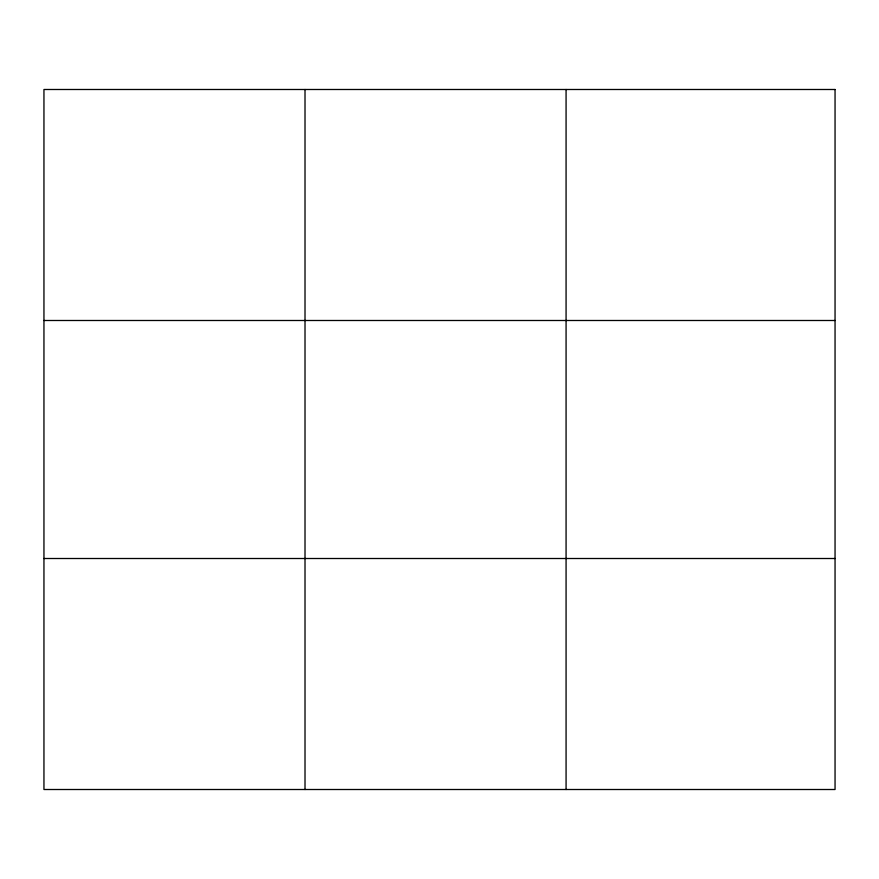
<?xml version="1.0" encoding="UTF-8"?>
<svg xmlns="http://www.w3.org/2000/svg" width="879" height="879" viewBox="0 0 879 879"><rect width="100%" height="100%" fill="white"/><g stroke="black" fill="none" stroke-linecap="round" stroke-linejoin="round"><path stroke-width="1.32" d="M305.013 89.493L305.013 789.507M566.076 89.493L566.076 789.507M43.95 320.494L835.05 320.494M43.95 558.506L835.05 558.506M835.05 89.493L835.05 789.507L43.95 789.507L43.95 89.493L835.05 89.493"/></g></svg>
